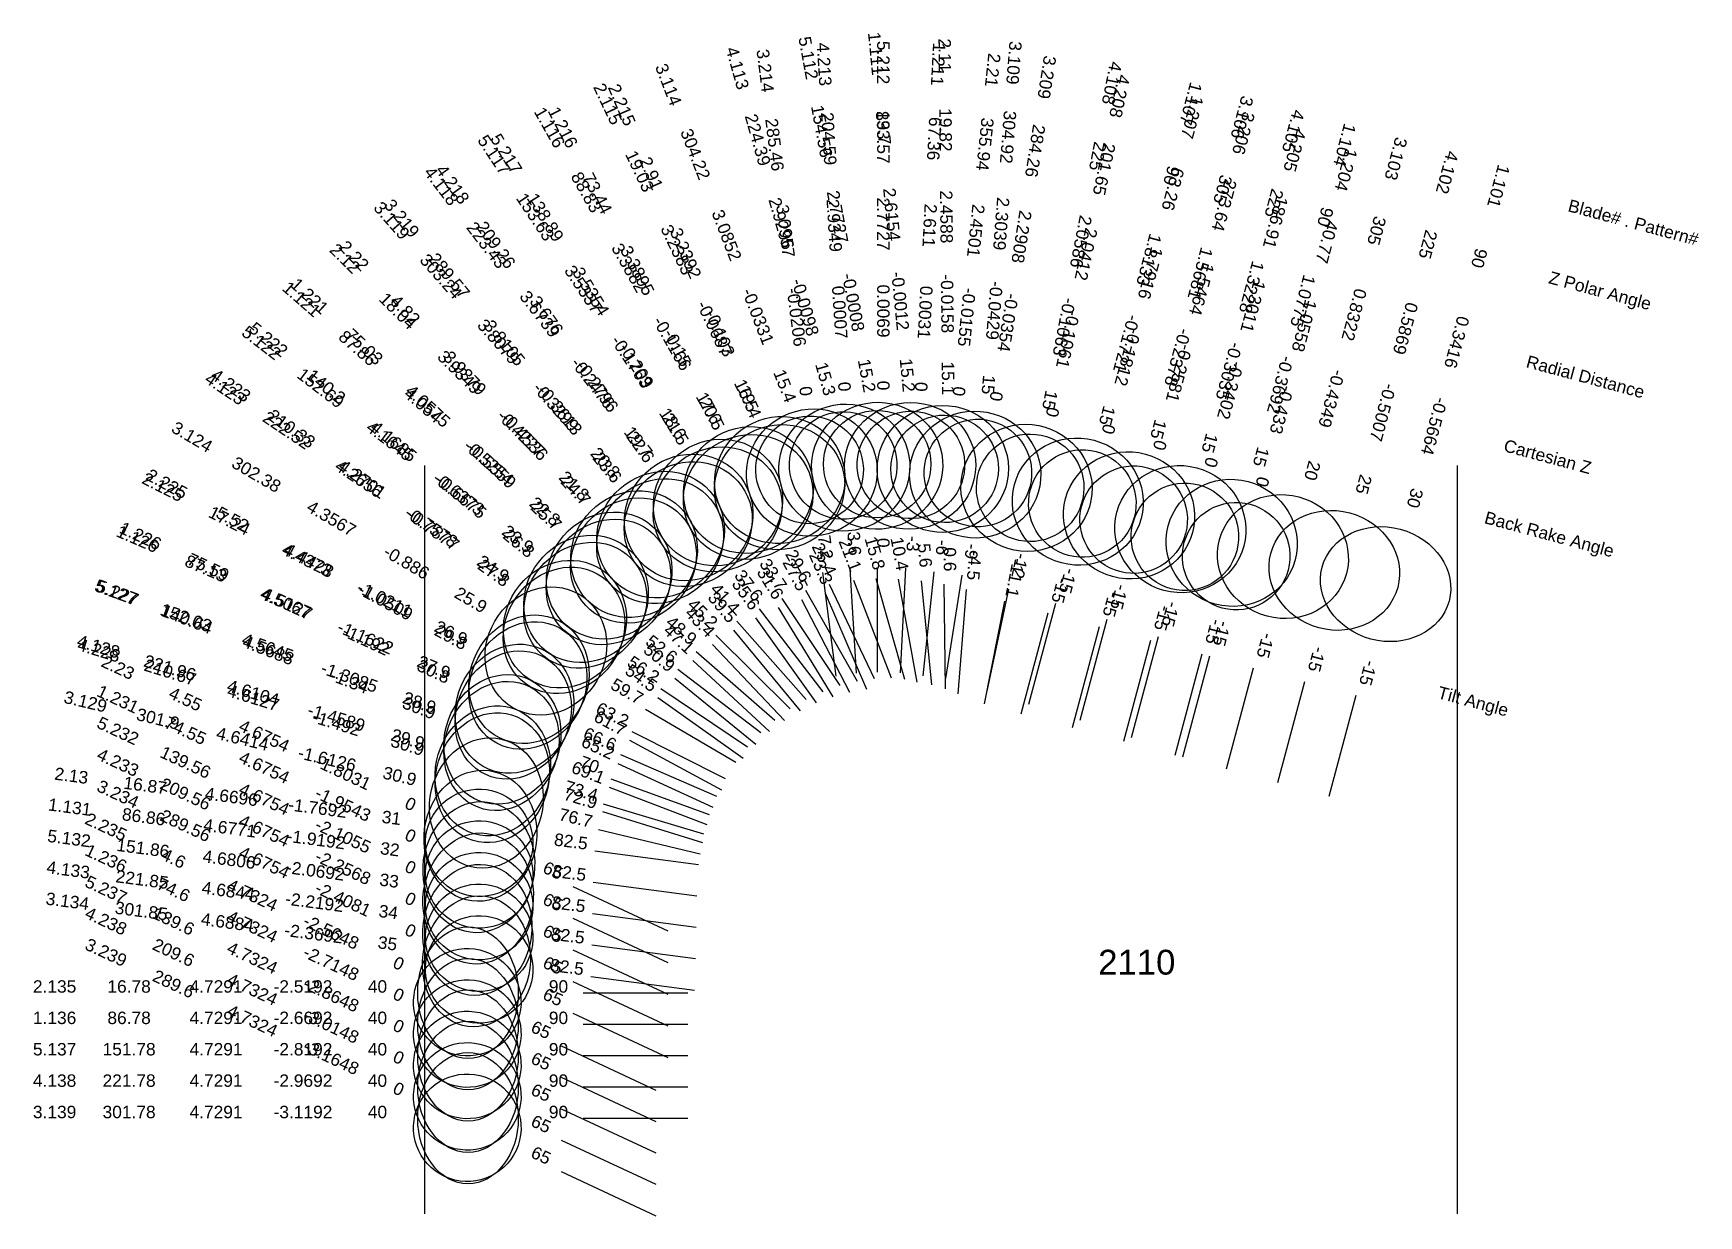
# Model space of a CAD drawing. Header units: inches. Extents: x 29.19 to 37.16, y 14.41 to 20.07.
import ezdxf
from ezdxf.enums import TextEntityAlignment as Align

# ---------------------------------------------------------------- set-up
doc = ezdxf.new("R2010")
doc.units = ezdxf.units.IN
doc.header["$MEASUREMENT"] = 0
for name, color, linetype, true_color in [('Blade_1', 30, 'Continuous', 0xff7f00), ('Blade_2', 7, 'Continuous', 0xcccc00), ('Blade_3', 7, 'Continuous', 0x00cc00), ('Blade_4', 7, 'Continuous', 0x00cccc), ('Blade_5', 7, 'Continuous', 0x0066cc)]:
    doc.layers.add(name, color=color, linetype=linetype, true_color=true_color)
doc.styles.get("Standard").update_dxf_attribs({"font": 'arial.ttf'})

msp = doc.modelspace()

# ---------------------------------------------------------------- linework, layer by layer
for p, q in [((31.0625, 18), (31.0625, 14.4244)), ((36, 18), (36, 14.4244))]:
    msp.add_line(p, q)
at = {"layer": 'Blade_1'}
for p, q in [((33.3631, 17.5093), (33.3369, 17.01)), ((33.438, 17.4499), (33.4864, 16.9522)), ((32.865, 17.3607), (33.0957, 16.9171)), ((32.8842, 17.4039), (33.1312, 16.9691)), ((34.044, 17.2952), (33.9145, 16.8122)), ((34.0804, 17.3412), (33.951, 16.8582)), ((32.3467, 17.069), (32.7133, 16.7289)), ((32.3617, 17.1122), (32.7386, 16.7837)), ((34.7798, 17.0981), (34.6503, 16.6151)), ((34.8162, 17.0894), (34.6868, 16.6064)), ((35.5157, 16.9009), (35.3863, 16.4179)), ((31.9879, 16.5766), (32.4418, 16.3669)), ((31.9995, 16.6188), (32.4584, 16.4203)), ((31.8697, 16.0088), (32.3654, 15.9435)), ((31.7728, 15.8367), (32.2259, 15.6254)), ((31.8224, 15.3308), (32.3224, 15.3308)), ((31.7158, 15.0762), (32.1689, 14.8649))]:
    msp.add_line(p, q, dxfattribs=at)
for centre, major_axis, ratio in [((33.3846, 17.9988), (0.3125, 0.0304), 0.965194), ((33.389, 18.0031), (0.2566, -0.0135), 1), ((32.6105, 17.85), (0.2786, 0.1449), 0.936757), ((32.6118, 17.8834), (0.273, 0.1551), 0.953317), ((34.1867, 17.8279), (0.3033, -0.0813), 0.965926), ((34.2084, 17.8188), (0.2482, -0.0665), 1), ((34.9225, 17.6308), (0.3033, -0.0813), 0.965926), ((34.9442, 17.567), (0.2482, -0.0665), 1), ((31.946, 17.4746), (0.2063, 0.2367), 0.921585), ((31.9425, 17.4441), (0.2136, 0.2302), 0.900835), ((35.6584, 17.4336), (0.3033, -0.0813), 0.866025), ((31.4873, 16.808), (0.1317, 0.285), 0.858734), ((31.4933, 16.8378), (0.1247, 0.2882), 0.883505), ((31.3229, 16.0808), (0.041, 0.3113), 0.848048), ((31.3246, 16.0457), (0.1086, 0.2329), 1), ((31.2709, 15.3308), (0, 0.314), 0.766045), ((31.2676, 15.2852), (0.1086, 0.2329), 1)]:
    msp.add_ellipse(centre, major_axis=major_axis, ratio=ratio, dxfattribs=at)
at = {"layer": 'Blade_2'}
for p, q in [((33.4983, 17.4927), (33.446, 16.9954)), ((32.9787, 17.3903), (33.1763, 16.931)), ((32.9986, 17.4333), (33.2134, 16.9818)), ((33.5468, 17.4327), (33.5518, 16.9328)), ((32.4408, 17.1456), (32.7843, 16.7822)), ((32.4567, 17.1889), (32.8117, 16.8368)), ((32.0548, 16.7299), (32.501, 16.5042)), ((32.0427, 16.6875), (32.4828, 16.4503)), ((31.8772, 16.1588), (32.3729, 16.0935)), ((31.7728, 15.9879), (32.2259, 15.7766)), ((31.8224, 15.4808), (32.3224, 15.4808)), ((31.7158, 15.2262), (32.1689, 15.0149))]:
    msp.add_line(p, q, dxfattribs=at)
for centre, major_axis, ratio in [((32.7617, 17.9313), (0.2836, 0.1349), 0.95879), ((32.7608, 17.897), (0.2884, 0.1241), 0.943087), ((33.5412, 17.9842), (0.314, 0.0032), 0.965496), ((33.5499, 17.9845), (0.2556, -0.0269), 1), ((32.0621, 17.5464), (0.2282, 0.2157), 0.908541), ((32.0651, 17.5773), (0.2211, 0.2229), 0.928466), ((31.5627, 16.9789), (0.1417, 0.2802), 0.891569), ((31.5572, 16.9491), (0.1489, 0.2764), 0.867589), ((31.3246, 16.1969), (0.1086, 0.2329), 1), ((31.3304, 16.2308), (0.041, 0.3113), 0.857167), ((31.2709, 15.4808), (0, 0.314), 0.766045), ((31.2676, 15.4352), (0.1086, 0.2329), 1)]:
    msp.add_ellipse(centre, major_axis=major_axis, ratio=ratio, dxfattribs=at)
at = {"layer": 'Blade_3'}
for p, q in [((32.9664, 17.4888), (33.0293, 16.9928)), ((33.1137, 17.4525), (33.294, 16.9862)), ((33.6318, 17.4762), (33.5536, 16.9823)), ((33.6526, 17.4073), (33.6131, 16.9089)), ((32.5404, 17.2132), (32.8585, 16.8275)), ((32.5571, 17.2567), (32.888, 16.8818)), ((34.2892, 17.2295), (34.1597, 16.7465)), ((34.3256, 17.2642), (34.1962, 16.7813)), ((35.0251, 17.0324), (34.8956, 16.5494)), ((32.1194, 16.8356), (32.551, 16.5833)), ((31.8952, 16.2603), (32.3818, 16.145)), ((31.8584, 15.5588), (32.3541, 15.4935)), ((31.7728, 15.3829), (32.2259, 15.1716)), ((31.8224, 14.8808), (32.3224, 14.8808)), ((31.7158, 14.6262), (32.1689, 14.4149))]:
    msp.add_line(p, q, dxfattribs=at)
for centre, major_axis, ratio in [((32.9148, 17.9669), (0.2929, 0.1132), 0.963945), ((32.9043, 17.9794), (0.255, 0.0323), 1), ((33.6961, 17.9571), (0.313, -0.0248), 0.965728), ((33.7092, 17.9646), (0.2538, -0.0402), 1), ((34.4319, 17.7622), (0.3033, -0.0813), 0.965926), ((32.1921, 17.6701), (0.2354, 0.2078), 0.935111), ((34.4536, 17.7419), (0.2482, -0.0665), 1), ((32.1895, 17.6387), (0.2422, 0.1998), 0.916017), ((35.1678, 17.5651), (0.3033, -0.0813), 0.939693), ((31.6433, 17.114), (0.1585, 0.2711), 0.899417), ((31.3586, 16.3874), (0.0724, 0.3055), 0.858054), ((31.3116, 15.6308), (0.041, 0.3113), 0.819152), ((31.3246, 15.5919), (0.1086, 0.2329), 1), ((31.2709, 14.8808), (0, 0.314), 0.766045), ((31.2676, 14.8352), (0.1086, 0.2329), 1)]:
    msp.add_ellipse(centre, major_axis=major_axis, ratio=ratio, dxfattribs=at)
at = {"layer": 'Blade_4'}
for p, q in [((33.0963, 17.5071), (33.1277, 17.0081)), ((33.2209, 17.4596), (33.3573, 16.9786)), ((33.856, 17.4102), (33.752, 16.9211)), ((32.6626, 17.3155), (32.9677, 16.9193)), ((33.8355, 17.3525), (33.7394, 16.8618)), ((32.645, 17.272), (32.9361, 16.8655)), ((34.5345, 17.1638), (34.405, 16.6808)), ((34.5709, 17.1822), (34.4415, 16.6992)), ((35.2704, 16.9666), (35.141, 16.4836)), ((32.179, 16.8922), (32.5861, 16.6019)), ((32.1924, 16.935), (32.6077, 16.6565)), ((31.9145, 16.346), (32.3924, 16.199)), ((31.918, 16.3832), (32.3971, 16.24)), ((31.8624, 15.7088), (32.3581, 15.6435)), ((31.7728, 15.5343), (32.2259, 15.3229)), ((31.8224, 15.0308), (32.3224, 15.0308)), ((31.7158, 14.7762), (32.1689, 14.5649))]:
    msp.add_line(p, q, dxfattribs=at)
for centre, major_axis, ratio in [((33.0704, 17.9902), (0.3021, 0.0857), 0.96441), ((33.0651, 18.0007), (0.2565, 0.0162), 1), ((33.9414, 17.8937), (0.3082, -0.0603), 0.965917), ((33.9588, 17.8939), (0.2514, -0.0534), 1), ((32.3261, 17.7524), (0.2488, 0.1916), 0.941461), ((32.324, 17.7204), (0.2553, 0.1828), 0.923205), ((34.6772, 17.6965), (0.3033, -0.0813), 0.965926), ((34.6989, 17.6598), (0.2482, -0.0665), 1), ((35.4131, 17.4993), (0.3033, -0.0813), 0.906308), ((31.7344, 17.2422), (0.1749, 0.2608), 0.907043), ((31.7299, 17.2123), (0.1823, 0.2557), 0.884665), ((31.3896, 16.5411), (0.0899, 0.3009), 0.866733), ((31.3873, 16.508), (0.0923, 0.3001), 0.858217), ((31.3156, 15.7808), (0.041, 0.3113), 0.829038), ((31.3246, 15.7432), (0.1086, 0.2329), 1), ((31.2709, 15.0308), (0, 0.314), 0.766045), ((31.2676, 14.9852), (0.1086, 0.2329), 1)]:
    msp.add_ellipse(centre, major_axis=major_axis, ratio=ratio, dxfattribs=at)
at = {"layer": 'Blade_5'}
for p, q in [((33.2273, 17.5124), (33.2273, 17.0124)), ((33.3272, 17.4568), (33.4178, 16.9651)), ((32.7719, 17.3646), (33.049, 16.9485)), ((32.7535, 17.3213), (33.0155, 16.8954)), ((32.2593, 16.9845), (32.6472, 16.669)), ((32.2735, 17.0276), (32.6706, 16.7238)), ((31.9538, 16.503), (32.4237, 16.3321)), ((31.9464, 16.4632), (32.4135, 16.2847)), ((31.8662, 15.8588), (32.3619, 15.7935)), ((31.7728, 15.6855), (32.2259, 15.4742)), ((31.8224, 15.1808), (32.3224, 15.1808)), ((31.7158, 14.9262), (32.1689, 14.7149))]:
    msp.add_line(p, q, dxfattribs=at)
for centre, major_axis, ratio in [((33.2273, 17.9992), (0.3088, 0.0569), 0.96483), ((33.2273, 18.0069), (0.257, 0), 1), ((32.4663, 17.8237), (0.2614, 0.174), 0.947538), ((32.4646, 17.791), (0.2675, 0.1645), 0.930127), ((31.8355, 17.3627), (0.1908, 0.2494), 0.914423), ((31.8315, 17.3325), (0.1981, 0.2436), 0.892856), ((31.4312, 16.66), (0.1121, 0.2933), 0.858438), ((31.4355, 16.6915), (0.1073, 0.2951), 0.875212), ((31.3194, 15.9308), (0.041, 0.3113), 0.838671), ((31.3246, 15.8945), (0.1086, 0.2329), 1), ((31.2709, 15.1808), (0, 0.314), 0.766045), ((31.2676, 15.1352), (0.1086, 0.2329), 1)]:
    msp.add_ellipse(centre, major_axis=major_axis, ratio=ratio, dxfattribs=at)

# ---------------------------------------------------------------- texts
for s, height, p in [('Blade# . Pattern#', 0.059375, (36.5336, 19.2453)), ('Z Polar Angle', 0.059375, (36.4414, 18.9012)), ('Radial Distance', 0.059375, (36.3338, 18.4997)), ('Cartesian Z', 0.059375, (36.2263, 18.0983)), ('Back Rake Angle', 0.059375, (36.1341, 17.7542)), ('Tilt Angle', 0.05937, (35.9101, 16.9181))]:
    msp.add_text(s, height=height, rotation=345).set_placement(p, align=Align.MIDDLE_LEFT)
msp.add_text('2110', height=0.11875).set_placement((34.4688, 15.6264), align=Align.MIDDLE_CENTER)
at = {"layer": 'Blade_1'}
for s, height, rotation, p in [('1.111', 0.05937, 275.55624, (33.1932, 19.966)), ('1.211', 0.05937, 267, (33.4894, 19.92)), ('1.107', 0.05937, 255, (34.6983, 19.7371)), ('1.207', 0.05937, 255, (34.7052, 19.6729)), ('1.116', 0.05937, 299.6022, (31.6354, 19.6019)), ('1.216', 0.05937, 297.48246, (31.6984, 19.6034)), ('89.7', 0.05937, 275.55624, (33.2277, 19.6114)), ('67.36', 0.05937, 267, (33.4708, 19.5642)), ('1.104', 0.05937, 255, (35.4341, 19.54)), ('1.204', 0.05937, 255, (35.441, 19.4211)), ('90', 0.05937, 255, (34.606, 19.3929)), ('1.101', 0.05937, 255, (36.17, 19.3428)), ('88.83', 0.05937, 299.6022, (31.8114, 19.2922)), ('73.44', 0.05937, 297.48246, (31.8628, 19.2874)), ('63.26', 0.05937, 255, (34.613, 19.3288)), ('2.6154', 0.05937, 275.55624, (33.268, 19.1978)), ('2.611', 0.05937, 267, (33.449, 19.1492)), ('90', 0.05937, 255, (35.3418, 19.1958)), ('40.77', 0.05937, 255, (35.3488, 19.077)), ('3.3882', 0.05937, 299.6022, (32.0167, 18.9308)), ('3.3895', 0.05937, 297.48246, (32.0546, 18.9186)), ('1.8133', 0.05937, 255, (34.4985, 18.9915)), ('1.7916', 0.05937, 255, (34.5054, 18.9273)), ('90', 0.05937, 255, (36.0778, 18.9986)), ('1.121', 0.05937, 318.92087, (30.4561, 18.7734)), ('1.221', 0.05937, 317.14026, (30.4937, 18.7885)), ('-0.0012', 0.05937, 275.55624, (33.3082, 18.7841)), ('1.0775', 0.05937, 255, (35.2343, 18.7944)), ('0.0031', 0.05937, 267, (33.4273, 18.7341)), ('-0.1721', 0.05937, 255, (34.3909, 18.59)), ('1.0558', 0.05937, 255, (35.2412, 18.6756)), ('87.86', 0.05937, 318.92087, (30.7246, 18.5393)), ('75.03', 0.05937, 317.14026, (30.7548, 18.5462)), ('-0.1166', 0.05937, 299.6022, (32.222, 18.5694)), ('-0.15', 0.05937, 297.48246, (32.2464, 18.5499)), ('-0.1812', 0.05937, 255, (34.3978, 18.5259)), ('0.3416', 0.05937, 255, (35.9702, 18.5972)), ('15.2', 0.05937, 275.55624, (33.3427, 18.4295)), ('-0.3692', 0.05937, 255, (35.1267, 18.3929)), ('0', 0.0594, 267, (33.4086, 18.3784)), ('4.054', 0.05937, 318.92087, (31.0379, 18.2662)), ('4.0575', 0.05937, 317.14026, (31.0595, 18.2635)), ('17.6', 0.05937, 299.6022, (32.398, 18.2597)), ('20.5', 0.05937, 297.48246, (32.4108, 18.2339)), ('-0.433', 0.05937, 255, (35.1336, 18.2741)), ('-0.5664', 0.05937, 255, (35.8626, 18.1957)), ('15', 0.05937, 255, (34.2987, 18.2459)), ('0', 0.0594, 255, (34.3056, 18.1818)), ('-0.5254', 0.05937, 318.92087, (31.3512, 17.9931)), ('-0.5559', 0.05937, 317.14026, (31.3641, 17.9808)), ('15', 0.05937, 255, (35.0345, 18.0488)), ('0', 0.0594, 255, (35.0414, 17.93)), ('22.8', 0.05937, 318.92087, (31.6198, 17.759)), ('30', 0.05937, 255, (35.7704, 17.8516)), ('25.7', 0.05937, 317.14026, (31.6253, 17.7385)), ('1.126', 0.05937, 336.60752, (29.6792, 17.6225)), ('1.226', 0.05937, 335.19723, (29.6931, 17.6371)), ('29.6', 0.05937, 299.6022, (32.8256, 17.5071)), ('-3', 0.05937, 267, (33.3693, 17.6279)), ('5.6', 0.05937, 275.55624, (33.4265, 17.5681)), ('87.13', 0.05937, 336.60752, (30.0062, 17.4811)), ('75.59', 0.05937, 335.19723, (30.0165, 17.4877)), ('27.5', 0.05937, 297.48246, (32.8102, 17.466)), ('-15', 0.05937, 255, (34.0747, 17.4099)), ('-15', 0.05937, 255, (34.1111, 17.4559)), ('4.5067', 0.05937, 336.60752, (30.3877, 17.3161)), ('4.5127', 0.05937, 335.19723, (30.3938, 17.3133)), ('-1.1622', 0.05937, 336.60752, (30.7691, 17.1511)), ('-1.192', 0.05937, 335.19723, (30.771, 17.139)), ('47.1', 0.05937, 317.14026, (32.2597, 17.1497)), ('48.9', 0.05937, 318.92087, (32.2722, 17.1902)), ('-15', 0.05937, 255, (34.8105, 17.2128)), ('-15', 0.05937, 255, (34.8469, 17.2041)), ('27.9', 0.05937, 336.60752, (31.0961, 17.0096)), ('30.8', 0.05937, 335.19723, (31.0944, 16.9895)), ('-15', 0.05937, 255, (35.5464, 17.0156)), ('1.231', 0.05937, 334.99999, (29.5849, 16.8569)), ('74.55', 0.05937, 334.99999, (29.9078, 16.7064)), ('66.6', 0.05937, 336.60752, (31.8905, 16.666)), ('65.2', 0.05937, 335.19723, (31.8801, 16.6265)), ('4.6754', 0.05937, 334.99999, (30.2845, 16.5307)), ('1.131', 0.05937, 352.5, (29.3633, 16.3388)), ('-1.9543', 0.05937, 334.99999, (30.6612, 16.3551)), ('86.86', 0.05937, 352.5, (29.7165, 16.2923)), ('4.6771', 0.05937, 352.5, (30.1286, 16.238)), ('-1.9192', 0.05937, 352.5, (30.5407, 16.1838)), ('0', 0.0594, 334.99999, (30.984, 16.2045)), ('1.236', 0.05937, 334.99999, (29.5279, 16.0964)), ('32', 0.05937, 352.5, (30.8939, 16.1373)), ('82.5', 0.05937, 352.5, (31.7519, 16.0243)), ('74.6', 0.05937, 334.99999, (29.8508, 15.9458)), ('65', 0.05937, 334.99999, (31.6651, 15.8869)), ('4.7324', 0.05937, 334.99999, (30.2275, 15.7702)), ('-2.7148', 0.05937, 334.99999, (30.6042, 15.5945)), ('0', 0.0594, 334.99999, (30.927, 15.444)), ('65', 0.05937, 334.99999, (31.6081, 15.1264))]:
    msp.add_text(s, height=height, rotation=rotation, dxfattribs=at).set_placement(p, align=Align.CENTER)
for s, p in [('1.136', (29.2944, 15.3308)), ('86.78', (29.6506, 15.3308)), ('4.7291', (30.0663, 15.3308)), ('-2.6692', (30.4819, 15.3308)), ('40', (30.8381, 15.3308)), ('90', (31.7036, 15.3308))]:
    msp.add_text(s, height=0.05937, dxfattribs=at).set_placement(p, align=Align.CENTER)
at = {"layer": 'Blade_2'}
for s, height, rotation, p in [('2.11', 0.05937, 270.57982, (33.5212, 19.9606)), ('2.21', 0.05937, 264, (33.7506, 19.8934)), ('2.115', 0.05937, 295.44132, (31.9126, 19.7161)), ('2.215', 0.05937, 293.27624, (31.9797, 19.7126)), ('19.82', 0.05937, 270.57982, (33.5248, 19.6044)), ('355.94', 0.05937, 264, (33.7134, 19.5391)), ('19.03', 0.05937, 295.44132, (32.0657, 19.3944)), ('2.91', 0.05937, 293.27624, (32.1205, 19.3853)), ('2.4588', 0.05937, 270.57982, (33.529, 19.1888)), ('2.4501', 0.05937, 264, (33.6699, 19.1258)), ('3.2383', 0.05937, 295.44132, (32.2442, 19.0191)), ('3.2392', 0.05937, 293.27624, (32.2847, 19.0035)), ('2.12', 0.05937, 315.23566, (30.6618, 18.9691)), ('2.22', 0.05937, 313.37877, (30.7046, 18.983)), ('-0.0158', 0.05937, 270.57982, (33.5332, 18.7732)), ('18.04', 0.05937, 315.23566, (30.9147, 18.7183)), ('4.82', 0.05937, 313.37877, (30.9492, 18.7241)), ('-0.0155', 0.05937, 264, (33.6265, 18.7124)), ('-0.0687', 0.05937, 295.44132, (32.4227, 18.6438)), ('-0.103', 0.05937, 293.27624, (32.449, 18.6217)), ('3.9349', 0.05937, 315.23566, (31.2098, 18.4256)), ('3.9379', 0.05937, 313.37877, (31.2347, 18.422)), ('15.1', 0.05937, 270.57982, (33.5368, 18.4169)), ('16.5', 0.05937, 295.44132, (32.5758, 18.3221)), ('19.4', 0.05937, 293.27624, (32.5898, 18.2945)), ('0', 0.0594, 264, (33.5892, 18.3581)), ('-0.4227', 0.05937, 315.23566, (31.5049, 18.1329)), ('-0.4536', 0.05937, 313.37877, (31.5202, 18.1199)), ('2.125', 0.05937, 333.16557, (29.799, 17.8711)), ('2.225', 0.05937, 331.68238, (29.8172, 17.8867)), ('21.8', 0.05937, 315.23566, (31.7578, 17.882)), ('24.7', 0.05937, 313.37877, (31.7648, 17.861)), ('17.24', 0.05937, 333.16557, (30.1169, 17.7103)), ('5.52', 0.05937, 331.68238, (30.1308, 17.7177)), ('4.4373', 0.05937, 333.16557, (30.4878, 17.5227)), ('4.4428', 0.05937, 331.68238, (30.4967, 17.5206)), ('25.4', 0.05937, 295.44132, (32.9476, 17.5405)), ('-6', 0.05937, 264, (33.5107, 17.6108)), ('0.6', 0.05937, 270.57982, (33.5456, 17.5515)), ('23.3', 0.05937, 293.27624, (32.9318, 17.4994)), ('-1.0211', 0.05937, 333.16557, (30.8587, 17.3351)), ('-1.0509', 0.05937, 331.68238, (30.8626, 17.3234)), ('43.4', 0.05937, 313.37877, (32.3593, 17.2319)), ('45.2', 0.05937, 315.23566, (32.3723, 17.2726)), ('26.9', 0.05937, 333.16557, (31.1765, 17.1742)), ('29.8', 0.05937, 331.68238, (31.1762, 17.1544)), ('2.23', 0.05937, 334.99999, (29.5849, 17.0081)), ('4.55', 0.05937, 334.99999, (29.9078, 16.8575)), ('61.7', 0.05937, 331.68238, (31.9381, 16.7438)), ('63.2', 0.05937, 333.16557, (31.9488, 16.7835)), ('4.6754', 0.05937, 334.99999, (30.2845, 16.6819)), ('-1.8031', 0.05937, 334.99999, (30.6612, 16.5062)), ('2.13', 0.05937, 352.5, (29.3708, 16.4888)), ('16.87', 0.05937, 352.5, (29.724, 16.4423)), ('4.6696', 0.05937, 352.5, (30.1361, 16.388)), ('-1.7692', 0.05937, 352.5, (30.5482, 16.3338)), ('0', 0.0594, 334.99999, (30.984, 16.3557)), ('2.235', 0.05937, 334.99999, (29.5279, 16.2464)), ('31', 0.05937, 352.5, (30.9014, 16.2873)), ('82.5', 0.05937, 352.5, (31.7594, 16.1743)), ('4.6', 0.05937, 334.99999, (29.8508, 16.0958)), ('65', 0.05937, 334.99999, (31.6651, 16.0381)), ('4.7324', 0.05937, 334.99999, (30.2275, 15.9202)), ('-2.5648', 0.05937, 334.99999, (30.6042, 15.7445)), ('0', 0.0594, 334.99999, (30.927, 15.594)), ('65', 0.05937, 334.99999, (31.6081, 15.2764))]:
    msp.add_text(s, height=height, rotation=rotation, dxfattribs=at).set_placement(p, align=Align.CENTER)
for s, p in [('2.135', (29.2944, 15.4808)), ('16.78', (29.6506, 15.4808)), ('4.7291', (30.0663, 15.4808)), ('-2.5192', (30.4819, 15.4808)), ('40', (30.8381, 15.4808)), ('90', (31.7036, 15.4808))]:
    msp.add_text(s, height=0.05937, dxfattribs=at).set_placement(p, align=Align.CENTER)
at = {"layer": 'Blade_3'}
for s, height, rotation, p in [('3.214', 0.05937, 277.22, (32.663, 19.8837)), ('3.109', 0.05937, 265.4734, (33.8521, 19.9274)), ('3.114', 0.05937, 291.13879, (32.202, 19.8104)), ('3.209', 0.05937, 261, (34.0095, 19.8605)), ('3.106', 0.05937, 255, (34.9435, 19.6714)), ('304.92', 0.05937, 265.4734, (33.824, 19.5723)), ('3.206', 0.05937, 255, (34.9504, 19.596)), ('304.22', 0.05937, 291.13879, (32.3305, 19.4781)), ('285.46', 0.05937, 277.22, (32.7078, 19.5302)), ('284.26', 0.05937, 261, (33.9537, 19.5086)), ('3.103', 0.05937, 255, (35.6794, 19.4743)), ('273.64', 0.05937, 255, (34.8582, 19.2519)), ('305', 0.05937, 255, (34.8512, 19.3272)), ('3.219', 0.05937, 309.5128, (30.932, 19.1635)), ('2.3039', 0.05937, 265.4734, (33.7912, 19.158)), ('3.119', 0.05937, 311.44016, (30.884, 19.1518)), ('3.0852', 0.05937, 291.13879, (32.4804, 19.0905)), ('3.0957', 0.05937, 277.22, (32.76, 19.1179)), ('2.2908', 0.05937, 261, (33.8887, 19.0981)), ('305', 0.05937, 255, (35.5871, 19.1301)), ('1.5681', 0.05937, 255, (34.7437, 18.9258)), ('303.24', 0.05937, 311.44016, (31.1197, 18.8847)), ('289.57', 0.05937, 309.5128, (31.1586, 18.8887)), ('1.5464', 0.05937, 255, (34.7506, 18.8504)), ('-0.0429', 0.05937, 265.4734, (33.7584, 18.7436)), ('-0.0331', 0.05937, 291.13879, (32.6303, 18.7028)), ('-0.0206', 0.05937, 277.22, (32.8123, 18.7056)), ('-0.0354', 0.05937, 261, (33.8237, 18.6876)), ('0.8322', 0.05937, 255, (35.4796, 18.7287)), ('3.8079', 0.05937, 311.44016, (31.3948, 18.5731)), ('3.8105', 0.05937, 309.5128, (31.4231, 18.568)), ('-0.2378', 0.05937, 255, (34.6361, 18.5243)), ('-0.2581', 0.05937, 255, (34.643, 18.4489)), ('15.4', 0.05937, 291.13879, (32.7587, 18.3705)), ('15', 0.05937, 265.4734, (33.7302, 18.3885)), ('-0.4349', 0.05937, 255, (35.372, 18.3272)), ('-0.3299', 0.05937, 311.44016, (31.6699, 18.2616)), ('-0.3613', 0.05937, 309.5128, (31.6875, 18.2474)), ('0', 0.0594, 277.22, (32.857, 18.3522)), ('0', 0.0594, 261, (33.768, 18.3357)), ('3.124', 0.05937, 329.68526, (29.937, 18.1116)), ('15', 0.05937, 255, (34.5439, 18.1802)), ('20.8', 0.05937, 311.44016, (31.9057, 17.9945)), ('0', 0.0594, 255, (34.5508, 18.1048)), ('302.38', 0.05937, 329.68526, (30.2446, 17.9318)), ('23.6', 0.05937, 309.5128, (31.9142, 17.9726)), ('20', 0.05937, 255, (35.2798, 17.9831)), ('4.3567', 0.05937, 329.68526, (30.6034, 17.722)), ('-0.886', 0.05937, 329.68526, (30.9622, 17.5122)), ('7.2', 0.05937, 277.22, (32.9515, 17.6066)), ('21.1', 0.05937, 291.13879, (33.0709, 17.5633)), ('-9', 0.05937, 261, (33.6504, 17.5935)), ('-4.5', 0.05937, 265.4734, (33.6619, 17.5257)), ('25.9', 0.05937, 329.68526, (31.2697, 17.3324)), ('39.5', 0.05937, 309.5128, (32.4649, 17.3048)), ('41.4', 0.05937, 311.44016, (32.4785, 17.3457)), ('-15', 0.05937, 255, (34.3199, 17.3442)), ('-15', 0.05937, 255, (34.3563, 17.3789)), ('-15', 0.05937, 255, (35.0558, 17.1471)), ('59.7', 0.05937, 329.68526, (32.0169, 16.8956)), ('3.129', 0.05937, 346.67323, (29.4353, 16.843)), ('301.9', 0.05937, 346.67323, (29.782, 16.7609)), ('4.6414', 0.05937, 346.67323, (30.1864, 16.6651)), ('-1.6126', 0.05937, 346.67323, (30.5908, 16.5693)), ('3.234', 0.05937, 334.99999, (29.5849, 16.4031)), ('30.9', 0.05937, 346.67323, (30.9375, 16.4871)), ('289.56', 0.05937, 334.99999, (29.9078, 16.2526)), ('76.7', 0.05937, 346.67323, (31.7797, 16.2876)), ('4.6754', 0.05937, 334.99999, (30.2845, 16.0769)), ('3.134', 0.05937, 352.5, (29.352, 15.8888)), ('-2.4081', 0.05937, 334.99999, (30.6612, 15.9013)), ('301.85', 0.05937, 352.5, (29.7052, 15.8423)), ('4.6884', 0.05937, 352.5, (30.1173, 15.788)), ('-2.3692', 0.05937, 352.5, (30.5294, 15.7338)), ('0', 0.0594, 334.99999, (30.984, 15.7507)), ('3.239', 0.05937, 334.99999, (29.5279, 15.6464)), ('35', 0.05937, 352.5, (30.8826, 15.6873)), ('82.5', 0.05937, 352.5, (31.7406, 15.5743)), ('289.6', 0.05937, 334.99999, (29.8508, 15.4958)), ('65', 0.05937, 334.99999, (31.6651, 15.4331)), ('4.7324', 0.05937, 334.99999, (30.2275, 15.3202)), ('-3.1648', 0.05937, 334.99999, (30.6042, 15.1445)), ('0', 0.0594, 334.99999, (30.927, 14.994)), ('65', 0.05937, 334.99999, (31.6081, 14.6764))]:
    msp.add_text(s, height=height, rotation=rotation, dxfattribs=at).set_placement(p, align=Align.CENTER)
for s, p in [('3.139', (29.2944, 14.8808)), ('301.78', (29.6506, 14.8808)), ('4.7291', (30.0663, 14.8808)), ('-3.1192', (30.4819, 14.8808)), ('40', (30.8381, 14.8808)), ('90', (31.7036, 14.8808))]:
    msp.add_text(s, height=0.05937, dxfattribs=at).set_placement(p, align=Align.CENTER)
at = {"layer": 'Blade_4'}
for s, height, rotation, p in [('4.113', 0.05937, 285.83645, (32.531, 19.8917)), ('4.213', 0.05937, 273.61, (32.9443, 19.9164)), ('4.108', 0.05937, 258.92721, (34.321, 19.8334)), ('4.208', 0.05937, 258, (34.3579, 19.7714)), ('224.39', 0.05937, 285.83645, (32.6282, 19.549)), ('204.59', 0.05937, 273.61, (32.9667, 19.5608)), ('4.105', 0.05937, 255, (35.1888, 19.6057)), ('4.205', 0.05937, 255, (35.1957, 19.5139)), ('225', 0.05937, 258.92721, (34.2526, 19.4838)), ('201.65', 0.05937, 258, (34.2838, 19.423)), ('4.102', 0.05937, 255, (35.9247, 19.4085)), ('4.118', 0.05937, 307.60299, (31.1201, 19.3183)), ('4.218', 0.05937, 305.60422, (31.1733, 19.3274)), ('2.9296', 0.05937, 285.83645, (32.7417, 19.1491)), ('2.9349', 0.05937, 273.61, (32.9929, 19.146)), ('186.91', 0.05937, 255, (35.1035, 19.1698)), ('225', 0.05937, 255, (35.0965, 19.2615)), ('2.0586', 0.05937, 258.92721, (34.1727, 19.0759)), ('223.43', 0.05937, 307.60299, (31.3374, 19.0361)), ('209.26', 0.05937, 305.60422, (31.3807, 19.0378)), ('2.0412', 0.05937, 258, (34.1974, 19.0164)), ('225', 0.05937, 255, (35.8324, 19.0643)), ('1.3228', 0.05937, 255, (34.989, 18.8601)), ('-0.0098', 0.05937, 285.83645, (32.8551, 18.7493)), ('1.3011', 0.05937, 255, (34.9959, 18.7683)), ('3.6739', 0.05937, 307.60299, (31.591, 18.7068)), ('3.676', 0.05937, 305.60422, (31.6227, 18.6999)), ('0.0007', 0.05937, 273.61, (33.019, 18.7312)), ('-0.1063', 0.05937, 258.92721, (34.0929, 18.668)), ('-0.1061', 0.05937, 258, (34.111, 18.6099)), ('0.5869', 0.05937, 255, (35.7249, 18.6629)), ('-0.3035', 0.05937, 255, (34.8814, 18.4586)), ('-0.2476', 0.05937, 307.60299, (31.8447, 18.3775)), ('-0.2796', 0.05937, 305.60422, (31.8646, 18.3619)), ('15.3', 0.05937, 285.83645, (32.9523, 18.4065)), ('-0.3402', 0.05937, 255, (34.8883, 18.3669)), ('4.123', 0.05937, 326.15133, (30.0929, 18.3431)), ('4.223', 0.05937, 324.52016, (30.1204, 18.3594)), ('0', 0.0594, 273.61, (33.0415, 18.3757)), ('15', 0.05937, 258.92721, (34.0245, 18.3184)), ('-0.5007', 0.05937, 255, (35.6173, 18.2614)), ('222.52', 0.05937, 326.15133, (30.3888, 18.1447)), ('210.33', 0.05937, 324.52016, (30.4105, 18.1527)), ('0', 0.0594, 258, (34.0369, 18.2614)), ('19.7', 0.05937, 307.60299, (32.062, 18.0952)), ('22.6', 0.05937, 305.60422, (32.072, 18.0723)), ('15', 0.05937, 255, (34.7892, 18.1145)), ('4.2656', 0.05937, 326.15133, (30.7339, 17.9132)), ('4.2701', 0.05937, 324.52016, (30.7489, 17.9114)), ('0', 0.0594, 255, (34.7961, 18.0228)), ('25', 0.05937, 255, (35.5251, 17.9173)), ('-0.7578', 0.05937, 326.15133, (31.0791, 17.6817)), ('-0.7877', 0.05937, 324.52016, (31.0874, 17.6702)), ('3.6', 0.05937, 273.61, (33.0888, 17.6257)), ('15.8', 0.05937, 285.83645, (33.1885, 17.5739)), ('24.9', 0.05937, 326.15133, (31.375, 17.4832)), ('27.8', 0.05937, 324.52016, (31.3775, 17.4634)), ('-11.1', 0.05937, 258.92721, (33.8583, 17.469)), ('-12', 0.05937, 258, (33.8807, 17.5263)), ('35.6', 0.05937, 305.60422, (32.5759, 17.3686)), ('37.6', 0.05937, 307.60299, (32.5901, 17.4095)), ('-15', 0.05937, 255, (34.5652, 17.2785)), ('-15', 0.05937, 255, (34.6016, 17.2969)), ('4.128', 0.05937, 343.36289, (29.4958, 17.107)), ('4.228', 0.05937, 342.91149, (29.4981, 17.0888)), ('-15', 0.05937, 255, (35.3011, 17.0813)), ('221.96', 0.05937, 343.36289, (29.8372, 17.005)), ('210.67', 0.05937, 342.91149, (29.8386, 16.9841)), ('54.5', 0.05937, 324.52016, (32.0823, 16.9611)), ('56.2', 0.05937, 326.15133, (32.0938, 17.0012)), ('4.6104', 0.05937, 343.36289, (30.2354, 16.886)), ('4.6127', 0.05937, 342.91149, (30.2359, 16.862)), ('-1.4589', 0.05937, 343.36289, (30.6336, 16.767)), ('-1.492', 0.05937, 342.91149, (30.6331, 16.7399)), ('29.9', 0.05937, 343.36289, (30.975, 16.665)), ('30.9', 0.05937, 342.91149, (30.9737, 16.6352)), ('4.233', 0.05937, 334.99999, (29.5849, 16.5545)), ('209.56', 0.05937, 334.99999, (29.9078, 16.4039)), ('73.4', 0.05937, 343.36289, (31.8042, 16.4172)), ('72.9', 0.05937, 342.91149, (31.801, 16.3809)), ('4.6754', 0.05937, 334.99999, (30.2845, 16.2282)), ('4.133', 0.05937, 352.5, (29.356, 16.0388)), ('-2.2568', 0.05937, 334.99999, (30.6612, 16.0526)), ('221.85', 0.05937, 352.5, (29.7092, 15.9923)), ('4.6844', 0.05937, 352.5, (30.1213, 15.938)), ('-2.2192', 0.05937, 352.5, (30.5334, 15.8838)), ('0', 0.0594, 334.99999, (30.984, 15.902)), ('4.238', 0.05937, 334.99999, (29.5279, 15.7964)), ('34', 0.05937, 352.5, (30.8866, 15.8373)), ('82.5', 0.05937, 352.5, (31.7446, 15.7243)), ('209.6', 0.05937, 334.99999, (29.8508, 15.6458)), ('65', 0.05937, 334.99999, (31.6651, 15.5844)), ('4.7324', 0.05937, 334.99999, (30.2275, 15.4702)), ('-3.0148', 0.05937, 334.99999, (30.6042, 15.2945)), ('0', 0.0594, 334.99999, (30.927, 15.144)), ('65', 0.05937, 334.99999, (31.6081, 14.8264))]:
    msp.add_text(s, height=height, rotation=rotation, dxfattribs=at).set_placement(p, align=Align.CENTER)
for s, p in [('4.138', (29.2944, 15.0308)), ('221.78', (29.6506, 15.0308)), ('4.7291', (30.0663, 15.0308)), ('-2.9692', (30.4819, 15.0308)), ('40', (30.8381, 15.0308)), ('90', (31.7036, 15.0308))]:
    msp.add_text(s, height=0.05937, dxfattribs=at).set_placement(p, align=Align.CENTER)
at = {"layer": 'Blade_5'}
for s, height, rotation, p in [('5.112', 0.05937, 280.43884, (32.8692, 19.943)), ('5.212', 0.05937, 270, (33.2273, 19.9264)), ('154.56', 0.05937, 280.43884, (32.9337, 19.5926)), ('133.57', 0.05937, 270, (33.2273, 19.5702)), ('5.117', 0.05937, 303.65632, (31.3709, 19.4689)), ('5.217', 0.05937, 301.59343, (31.4291, 19.4746)), ('153.63', 0.05937, 303.65632, (31.5683, 19.1724)), ('138.89', 0.05937, 301.59343, (31.6158, 19.1712)), ('2.7727', 0.05937, 280.43884, (33.009, 19.1839)), ('2.7727', 0.05937, 270, (33.2273, 19.1546)), ('3.5337', 0.05937, 303.65632, (31.7987, 18.8264)), ('3.5354', 0.05937, 301.59343, (31.8335, 18.8171)), ('-0.0008', 0.05937, 280.43884, (33.0843, 18.7751)), ('0.0069', 0.05937, 270, (33.2273, 18.7389)), ('5.122', 0.05937, 322.58131, (30.2657, 18.5637)), ('5.222', 0.05937, 320.87388, (30.2982, 18.5797)), ('-0.1763', 0.05937, 303.65632, (32.029, 18.4804)), ('-0.209', 0.05937, 301.59343, (32.0512, 18.4631)), ('15.2', 0.05937, 280.43884, (33.1489, 18.4248)), ('152.69', 0.05937, 322.58131, (30.5487, 18.3472)), ('140.2', 0.05937, 320.87388, (30.5746, 18.3549)), ('0', 0.0594, 270, (33.2273, 18.3827)), ('18.6', 0.05937, 303.65632, (32.2265, 18.1839)), ('21.5', 0.05937, 301.59343, (32.2379, 18.1597)), ('4.1645', 0.05937, 322.58131, (30.8788, 18.0947)), ('4.1685', 0.05937, 320.87388, (30.897, 18.0927)), ('-0.6373', 0.05937, 322.58131, (31.2089, 17.8421)), ('-0.6675', 0.05937, 320.87388, (31.2194, 17.8304)), ('23.9', 0.05937, 322.58131, (31.4918, 17.6257)), ('26.8', 0.05937, 320.87388, (31.4958, 17.6056)), ('0', 0.0594, 270, (33.2273, 17.6312)), ('10.4', 0.05937, 280.43884, (33.3057, 17.5736)), ('33.7', 0.05937, 303.65632, (32.7061, 17.4635)), ('5.127', 0.05937, 340.01561, (29.578, 17.367)), ('5.227', 0.05937, 339.09258, (29.5848, 17.3653)), ('31.6', 0.05937, 301.59343, (32.6913, 17.4224)), ('152.03', 0.05937, 340.01561, (29.9128, 17.2452)), ('140.64', 0.05937, 339.09258, (29.9176, 17.2382)), ('4.5645', 0.05937, 340.01561, (30.3034, 17.1032)), ('4.5688', 0.05937, 339.09258, (30.3059, 17.0899)), ('50.9', 0.05937, 320.87388, (32.1672, 17.0594)), ('52.6', 0.05937, 322.58131, (32.1792, 17.0997)), ('-1.3085', 0.05937, 340.01561, (30.694, 16.9611)), ('-1.34', 0.05937, 339.09258, (30.6941, 16.9415)), ('28.9', 0.05937, 340.01561, (31.0288, 16.8394)), ('30.9', 0.05937, 339.09258, (31.0269, 16.8144)), ('5.232', 0.05937, 334.99999, (29.5849, 16.7057)), ('139.56', 0.05937, 334.99999, (29.9078, 16.5551)), ('69.1', 0.05937, 339.09258, (31.8355, 16.5055)), ('70', 0.05937, 340.01561, (31.8422, 16.5436)), ('4.6754', 0.05937, 334.99999, (30.2845, 16.3795)), ('5.132', 0.05937, 352.5, (29.3598, 16.1888)), ('-2.1055', 0.05937, 334.99999, (30.6612, 16.2038)), ('151.86', 0.05937, 352.5, (29.713, 16.1423)), ('4.6806', 0.05937, 352.5, (30.1251, 16.088)), ('-2.0692', 0.05937, 352.5, (30.5372, 16.0338)), ('0', 0.0594, 334.99999, (30.984, 16.0533)), ('5.237', 0.05937, 334.99999, (29.5279, 15.9464)), ('33', 0.05937, 352.5, (30.8904, 15.9873)), ('82.5', 0.05937, 352.5, (31.7484, 15.8743)), ('139.6', 0.05937, 334.99999, (29.8508, 15.7958)), ('65', 0.05937, 334.99999, (31.6651, 15.7357)), ('4.7324', 0.05937, 334.99999, (30.2275, 15.6202)), ('-2.8648', 0.05937, 334.99999, (30.6042, 15.4445)), ('0', 0.0594, 334.99999, (30.927, 15.294)), ('65', 0.05937, 334.99999, (31.6081, 14.9764))]:
    msp.add_text(s, height=height, rotation=rotation, dxfattribs=at).set_placement(p, align=Align.CENTER)
for s, p in [('5.137', (29.2944, 15.1808)), ('151.78', (29.6506, 15.1808)), ('4.7291', (30.0663, 15.1808)), ('-2.8192', (30.4819, 15.1808)), ('40', (30.8381, 15.1808)), ('90', (31.7036, 15.1808))]:
    msp.add_text(s, height=0.05937, dxfattribs=at).set_placement(p, align=Align.CENTER)

doc.saveas('drawing.dxf')
